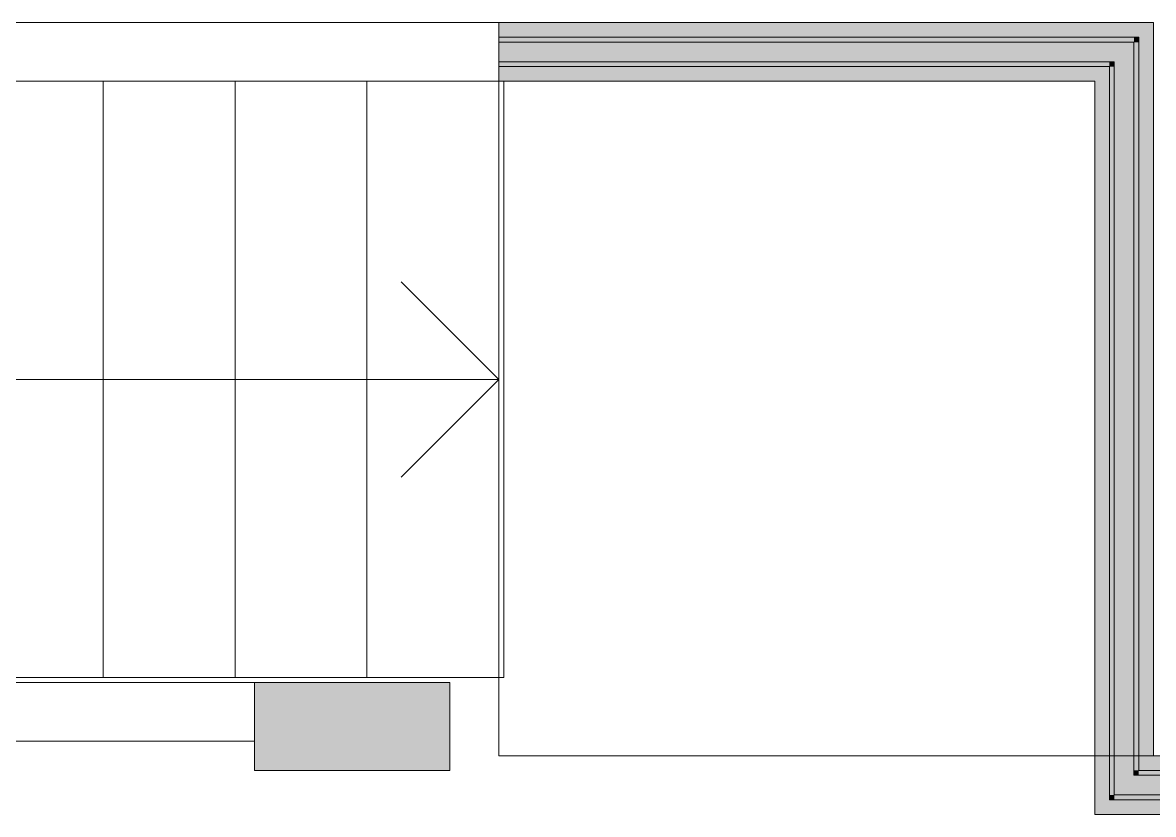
# Model space of a CAD drawing. Header units: metres. Extents: x -4 to 206, y -18 to 45.
# Drawn here: x 177.899 to 180.214, y 17.373 to 18.993 of the extents above; entities that cross this region are included whole.
import ezdxf

# ---------------------------------------------------------------- set-up
doc = ezdxf.new("R2010")
doc.units = ezdxf.units.M
doc.header["$MEASUREMENT"] = 0
doc.set_wipeout_variables(frame=1)
doc.linetypes.add('Wipeout_Contour', pattern=[1, 0, -1])
for name, color, linetype in [('110 Wand Aussen', 7, 'Continuous'), ('140 Brüstung', 7, 'Continuous'), ('150 Stütze', 7, 'Continuous'), ('410 Treppe', 7, 'Continuous'), ('815 Raumbegrenzung', 7, 'Continuous'), ('905 VP Beschriftung Übersicht.Übersicht', 7, 'Continuous')]:
    doc.layers.add(name, color=color, linetype=linetype)

# ---------------------------------------------------------------- blocks, each defined once
blk = doc.blocks.new('Treppe_2_1', base_point=(168.0292, 39.9833))
at = {"layer": '410 Treppe', "color": 7, "linetype": 'Continuous', "lineweight": 18}
for p, q in [((178.0642, 18.8733), (177.7942, 18.8733)), ((178.0642, 17.6533), (178.0642, 18.8733)), ((178.3342, 18.8733), (178.0642, 18.8733)), ((178.0642, 18.8733), (178.0642, 17.6533)), ((178.3342, 17.6533), (178.3342, 18.8733)), ((178.6042, 18.8733), (178.3342, 18.8733)), ((178.3342, 18.8733), (178.3342, 17.6533)), ((178.6042, 17.6533), (178.6042, 18.8733)), ((178.6042, 18.8733), (178.6042, 17.6533)), ((178.8742, 18.8733), (178.6042, 18.8733)), ((178.8842, 18.8733), (178.8742, 18.8733)), ((178.8842, 17.6533), (178.8842, 18.8733)), ((177.7942, 17.6533), (178.0642, 17.6533)), ((178.0642, 17.6533), (178.3342, 17.6533)), ((178.3342, 17.6533), (178.6042, 17.6533)), ((178.6042, 17.6533), (178.8742, 17.6533)), ((178.8742, 17.6533), (178.8842, 17.6533))]:
    blk.add_line(p, q, dxfattribs=at)
at = {"layer": '410 Treppe', "color": 7, "linetype": 'Continuous', "lineweight": 13}
for p, q in [((178.8742, 18.2633), (178.6742, 18.4633)), ((175.0942, 18.2633), (178.6042, 18.2633)), ((178.6042, 18.2633), (178.8742, 18.2633)), ((178.6742, 18.0633), (178.8742, 18.2633))]:
    blk.add_line(p, q, dxfattribs=at)
blk = doc.blocks.new('Wand_171_1', base_point=(175.2242, 17.5233))
at = {"color": 254, "linetype": 'Wipeout_Contour', "lineweight": 0, "ltscale": 710.886125}
blk.add_wipeout([(178.3742, 17.6433), (175.3242, 17.6433), (175.3242, 17.5233), (178.3742, 17.5233)], dxfattribs=at).dxf.layer = '140 Brüstung'
at = {"layer": '140 Brüstung', "color": 7, "linetype": 'Continuous', "lineweight": 18, "flags": 128}
for points in [[(178.3742, 17.6433), (175.3242, 17.6433)], [(175.3242, 17.5233), (178.3742, 17.5233)]]:
    blk.add_lwpolyline(points, dxfattribs=at)
blk = doc.blocks.new('Wand_172_1', base_point=(180.2142, 18.9933))
at = {"layer": '110 Wand Aussen', "linetype": 'Continuous', "lineweight": 0, "true_color": 0x000000}
for points in [[(180.1842, 18.9633), (180.2142, 18.9933), (180.1842, 18.9933)], [(180.1842, 18.9633), (180.2142, 18.9633), (180.2142, 18.9933)], [(180.1842, 18.9633), (180.1842, 17.4933), (180.2142, 17.4933), (180.2142, 18.9633)], [(180.1342, 18.9133), (180.1742, 18.9533), (180.1342, 18.9533)], [(180.1342, 18.9133), (180.1742, 18.9133), (180.1742, 18.9533)], [(180.0942, 18.8733), (180.1242, 18.9033), (180.0942, 18.9033)], [(180.0942, 18.8733), (180.1242, 18.8733), (180.1242, 18.9033)], [(180.1342, 18.9133), (180.1342, 17.4533), (180.1742, 17.4533), (180.1742, 18.9133)], [(180.0942, 17.4033), (180.1242, 17.4033), (180.1242, 18.8733), (180.0942, 18.8733)], [(180.2142, 17.4933), (180.1842, 17.4633), (180.2142, 17.4633)], [(180.2142, 17.4933), (180.1842, 17.4933), (180.1842, 17.4633)], [(180.1742, 17.4533), (180.1342, 17.4133), (180.1742, 17.4133)], [(180.1742, 17.4533), (180.1342, 17.4533), (180.1342, 17.4133)], [(180.1242, 17.4033), (180.0942, 17.3733), (180.1242, 17.3733)], [(180.1242, 17.4033), (180.0942, 17.4033), (180.0942, 17.3733)]]:
    blk.add_hatch(color=18, dxfattribs=at).paths.add_polyline_path(points)
at = {"layer": '110 Wand Aussen', "linetype": 'Continuous', "lineweight": 0, "true_color": 0xffffff}
for points in [[(180.1742, 18.9533), (180.1842, 18.9633), (180.1742, 18.9633)], [(180.1742, 18.9533), (180.1842, 18.9533), (180.1842, 18.9633)], [(180.1742, 18.9533), (180.1742, 17.4633), (180.1842, 17.4633), (180.1842, 18.9533)], [(180.1242, 18.9033), (180.1342, 18.9133), (180.1242, 18.9133)], [(180.1242, 18.9033), (180.1342, 18.9033), (180.1342, 18.9133)], [(180.1242, 17.4133), (180.1342, 17.4133), (180.1342, 18.9033), (180.1242, 18.9033)], [(180.1842, 17.4633), (180.1742, 17.4533), (180.1842, 17.4533)], [(180.1842, 17.4633), (180.1742, 17.4633), (180.1742, 17.4533)], [(180.1342, 17.4133), (180.1242, 17.4033), (180.1342, 17.4033)], [(180.1342, 17.4133), (180.1242, 17.4133), (180.1242, 17.4033)]]:
    blk.add_hatch(color=7, dxfattribs=at).paths.add_polyline_path(points)
at = {"layer": '110 Wand Aussen', "color": 7, "linetype": 'Continuous', "lineweight": 18}
for p, q in [((180.1842, 18.9633), (180.1742, 18.9633)), ((180.1842, 18.9533), (180.1842, 18.9633)), ((180.1742, 18.9533), (180.1342, 18.9533)), ((180.1742, 18.9133), (180.1742, 18.9533)), ((180.1842, 17.4633), (180.1842, 18.9533)), ((180.1242, 18.9033), (180.0942, 18.9033)), ((180.1342, 18.9133), (180.1242, 18.9133)), ((180.1242, 18.9033), (180.1242, 17.4133)), ((180.1342, 18.9133), (180.1342, 17.4533)), ((180.1742, 17.4533), (180.1742, 18.9133)), ((180.1842, 17.4633), (180.2142, 17.4633)), ((180.1342, 17.4533), (180.1342, 17.4133)), ((180.1742, 17.4533), (180.1842, 17.4533)), ((180.1242, 17.4133), (180.1242, 17.4033)), ((180.1342, 17.4133), (180.1742, 17.4133)), ((180.1242, 17.4033), (180.1342, 17.4033))]:
    blk.add_line(p, q, dxfattribs=at)
at = {"layer": '110 Wand Aussen', "color": 7, "linetype": 'Continuous', "lineweight": 18, "flags": 128}
for points in [[(180.2142, 18.9933), (180.1842, 18.9933)], [(180.2142, 17.4933), (180.2142, 18.9933)], [(180.0942, 18.8733), (180.0942, 17.3733)], [(180.0942, 17.3733), (180.1242, 17.3733)]]:
    blk.add_lwpolyline(points, dxfattribs=at)
blk = doc.blocks.new('Wand_173_1', base_point=(180.2142, 17.4933))
at = {"layer": '110 Wand Aussen', "linetype": 'Continuous', "lineweight": 0, "true_color": 0x000000}
for points in [[(180.2142, 17.4633), (180.3642, 17.4633), (180.3642, 17.4933), (180.2142, 17.4933)], [(180.3692, 17.4633), (180.3692, 17.4933), (180.3642, 17.4933), (180.3642, 17.4633)], [(180.1742, 17.4533), (180.1742, 17.4133), (180.3642, 17.4133), (180.3642, 17.4533)], [(180.3692, 17.4133), (180.3692, 17.4533), (180.3642, 17.4533), (180.3642, 17.4133)], [(180.4892, 17.4133), (180.4892, 17.4533), (180.3692, 17.4533), (180.3692, 17.4133)], [(180.4942, 17.4133), (180.4942, 17.4533), (180.4892, 17.4533), (180.4892, 17.4133)], [(180.6742, 17.4133), (180.6742, 17.4533), (180.4942, 17.4533), (180.4942, 17.4133)], [(180.1242, 17.3733), (180.3642, 17.3733), (180.3642, 17.4033), (180.1242, 17.4033)], [(180.3692, 17.3733), (180.3692, 17.4033), (180.3642, 17.4033), (180.3642, 17.3733)]]:
    blk.add_hatch(color=18, dxfattribs=at).paths.add_polyline_path(points)
at = {"layer": '110 Wand Aussen', "linetype": 'Continuous', "lineweight": 0, "true_color": 0xffffff}
for points in [[(180.1842, 17.4533), (180.3642, 17.4533), (180.3642, 17.4633), (180.1842, 17.4633)], [(180.3692, 17.4533), (180.3692, 17.4633), (180.3642, 17.4633), (180.3642, 17.4533)], [(180.1342, 17.4033), (180.3642, 17.4033), (180.3642, 17.4133), (180.1342, 17.4133)], [(180.3692, 17.4033), (180.3692, 17.4133), (180.3642, 17.4133), (180.3642, 17.4033)]]:
    blk.add_hatch(color=7, dxfattribs=at).paths.add_polyline_path(points)
at = {"layer": '110 Wand Aussen', "color": 7, "linetype": 'Continuous', "lineweight": 18}
for p, q in [((180.3692, 17.4933), (180.3642, 17.4933)), ((180.1842, 17.4633), (180.2142, 17.4633)), ((180.3642, 17.4633), (180.2142, 17.4633)), ((180.3692, 17.4633), (180.3642, 17.4633)), ((180.1742, 17.4533), (180.1842, 17.4533)), ((180.3642, 17.4533), (180.1842, 17.4533)), ((180.3692, 17.4533), (180.3642, 17.4533)), ((180.4892, 17.4533), (180.3692, 17.4533)), ((180.4942, 17.4533), (180.4892, 17.4533)), ((180.6742, 17.4533), (180.4942, 17.4533)), ((180.6742, 17.4133), (180.6742, 17.4533)), ((180.1342, 17.4133), (180.1742, 17.4133)), ((180.1742, 17.4133), (180.3642, 17.4133)), ((180.3642, 17.4133), (180.3692, 17.4133)), ((180.3692, 17.4133), (180.4892, 17.4133)), ((180.4892, 17.4133), (180.4942, 17.4133)), ((180.4942, 17.4133), (180.6742, 17.4133)), ((180.1242, 17.4033), (180.1342, 17.4033)), ((180.1342, 17.4033), (180.3642, 17.4033)), ((180.3642, 17.4033), (180.3692, 17.4033)), ((180.3642, 17.3733), (180.3692, 17.3733))]:
    blk.add_line(p, q, dxfattribs=at)
at = {"layer": '110 Wand Aussen', "color": 7, "linetype": 'Continuous', "lineweight": 13}
for p, q in [((180.3692, 17.4633), (180.3692, 17.4933)), ((180.3692, 17.4533), (180.3692, 17.4633)), ((180.3692, 17.4033), (180.3692, 17.4133)), ((180.3692, 17.3733), (180.3692, 17.4033))]:
    blk.add_line(p, q, dxfattribs=at)
at = {"layer": '110 Wand Aussen', "color": 7, "linetype": 'Continuous', "lineweight": 18, "flags": 128}
for points in [[(180.3642, 17.4933), (180.2142, 17.4933)], [(180.1242, 17.3733), (180.3642, 17.3733)]]:
    blk.add_lwpolyline(points, dxfattribs=at)
blk = doc.blocks.new('Wand_174_1', base_point=(178.8742, 18.9933))
at = {"layer": '110 Wand Aussen', "linetype": 'Continuous', "lineweight": 0, "true_color": 0x000000}
for points in [[(180.1842, 18.9933), (178.8742, 18.9933), (178.8742, 18.9633), (180.1842, 18.9633)], [(180.1342, 18.9533), (178.8742, 18.9533), (178.8742, 18.9133), (180.1342, 18.9133)], [(180.0942, 18.9033), (178.8742, 18.9033), (178.8742, 18.8733), (180.0942, 18.8733)]]:
    blk.add_hatch(color=18, dxfattribs=at).paths.add_polyline_path(points)
at = {"layer": '110 Wand Aussen', "linetype": 'Continuous', "lineweight": 0, "true_color": 0xffffff}
for points in [[(180.1742, 18.9633), (178.8742, 18.9633), (178.8742, 18.9533), (180.1742, 18.9533)], [(180.1242, 18.9133), (178.8742, 18.9133), (178.8742, 18.9033), (180.1242, 18.9033)]]:
    blk.add_hatch(color=7, dxfattribs=at).paths.add_polyline_path(points)
at = {"layer": '110 Wand Aussen', "color": 7, "linetype": 'Continuous', "lineweight": 18}
for p, q in [((180.1742, 18.9633), (178.8742, 18.9633)), ((180.1842, 18.9633), (180.1742, 18.9633)), ((180.1342, 18.9533), (178.8742, 18.9533)), ((180.1742, 18.9533), (180.1342, 18.9533)), ((178.8742, 18.9133), (180.1242, 18.9133)), ((178.8742, 18.9033), (180.0942, 18.9033)), ((180.1242, 18.9033), (180.0942, 18.9033)), ((180.1342, 18.9133), (180.1242, 18.9133))]:
    blk.add_line(p, q, dxfattribs=at)
at = {"layer": '110 Wand Aussen', "color": 7, "linetype": 'Continuous', "lineweight": 18, "flags": 128}
for points in [[(180.1842, 18.9933), (178.8742, 18.9933)], [(178.8742, 18.9933), (178.8742, 18.9633)], [(178.8742, 18.9633), (178.8742, 18.9533)], [(178.8742, 18.9533), (178.8742, 18.9133)], [(178.8742, 18.9133), (178.8742, 18.9033)], [(178.8742, 18.9033), (178.8742, 18.8733)], [(178.8742, 18.8733), (180.0942, 18.8733)]]:
    blk.add_lwpolyline(points, dxfattribs=at)
blk = doc.blocks.new('Wand_177_1', base_point=(175.3242, 17.5233))
at = {"color": 254, "linetype": 'Wipeout_Contour', "lineweight": 0, "ltscale": 710.903965}
blk.add_wipeout([(178.3742, 17.6433), (175.3242, 17.6433), (175.3242, 17.6133), (178.3742, 17.6133)], dxfattribs=at).dxf.layer = '140 Brüstung'
at = {"color": 254, "linetype": 'Wipeout_Contour', "lineweight": 0, "ltscale": 710.868354}
blk.add_wipeout([(175.3242, 17.5233), (178.3742, 17.5233), (178.3742, 17.5533), (175.3242, 17.5533)], dxfattribs=at).dxf.layer = '140 Brüstung'
at = {"layer": '140 Brüstung', "color": 7, "linetype": 'Continuous', "lineweight": 18, "flags": 128}
for points in [[(178.3742, 17.6433), (175.3242, 17.6433)], [(175.3242, 17.5233), (178.3742, 17.5233)]]:
    blk.add_lwpolyline(points, dxfattribs=at)
at = {"color": 254, "linetype": 'Wipeout_Contour', "lineweight": 0, "ltscale": 710.896045}
blk.add_wipeout([(178.3742, 17.6133), (175.3242, 17.6133), (175.3242, 17.6033), (178.3742, 17.6033)], dxfattribs=at).dxf.layer = '140 Brüstung'
at = {"color": 254, "linetype": 'Wipeout_Contour', "lineweight": 0, "ltscale": 710.876261}
blk.add_wipeout([(175.3242, 17.5533), (178.3742, 17.5533), (178.3742, 17.5633), (175.3242, 17.5633)], dxfattribs=at).dxf.layer = '140 Brüstung'
at = {"color": 254, "linetype": 'Wipeout_Contour', "lineweight": 0, "ltscale": 710.886134}
blk.add_wipeout([(175.3242, 17.5633), (178.3742, 17.5633), (178.3742, 17.6033), (175.3242, 17.6033)], dxfattribs=at).dxf.layer = '140 Brüstung'
blk = doc.blocks.new('Stütze_14_1', base_point=(178.5742, 17.5533))
at = {"layer": '150 Stütze', "linetype": 'Continuous', "lineweight": 0, "true_color": 0x000000}
blk.add_hatch(color=18, dxfattribs=at).paths.add_polyline_path([(178.3742, 17.4633), (178.7742, 17.4633), (178.7742, 17.6433), (178.3742, 17.6433)])
at = {"layer": '150 Stütze', "color": 7, "linetype": 'Continuous', "lineweight": 18, "flags": 128}
blk.add_lwpolyline([(178.3742, 17.4633), (178.7742, 17.4633), (178.7742, 17.6433), (178.3742, 17.6433)], close=True, dxfattribs=at)

msp = doc.modelspace()

# ---------------------------------------------------------------- linework, layer by layer
at = {"layer": '815 Raumbegrenzung', "color": 8, "linetype": 'Continuous', "lineweight": 13}
for points in [[(180.0942, 18.8733), (178.8742, 18.8733), (178.8742, 17.6233), (178.8742, 17.4933)], [(178.8742, 17.6333), (178.8742, 17.4933), (180.3642, 17.4933)]]:
    msp.add_lwpolyline(points, dxfattribs=at)
at = {"layer": '905 VP Beschriftung Übersicht.Übersicht', "color": 7, "linetype": 'Continuous', "lineweight": 13}
msp.add_line((174.8242, 18.9933), (178.8742, 18.9933), dxfattribs=at)

# ---------------------------------------------------------------- block references
at = {"layer": '110 Wand Aussen', "color": 7, "lineweight": 18}
for name, p in [('Wand_174_1', (178.8742, 18.9933)), ('Wand_172_1', (180.2142, 18.9933)), ('Wand_173_1', (180.2142, 17.4933))]:
    msp.add_blockref(name, p, dxfattribs=at)
at = {"layer": '410 Treppe', "color": 7, "linetype": 'Continuous', "lineweight": 13}
msp.add_blockref('Treppe_2_1', (168.0292, 39.9833), dxfattribs=at)

# ---------------------------------------------------------------- next in the draw order: block references
at = {"layer": '140 Brüstung', "color": 7, "lineweight": 18}
msp.add_blockref('Wand_171_1', (175.2242, 17.5233), dxfattribs=at)

# ---------------------------------------------------------------- next in the draw order: block references
msp.add_blockref('Wand_177_1', (175.3242, 17.5233), dxfattribs=at)

# ---------------------------------------------------------------- next in the draw order: block references
at = {"layer": '150 Stütze', "color": 7, "lineweight": 18}
msp.add_blockref('Stütze_14_1', (178.5742, 17.5533), dxfattribs=at)

doc.saveas('drawing.dxf')
